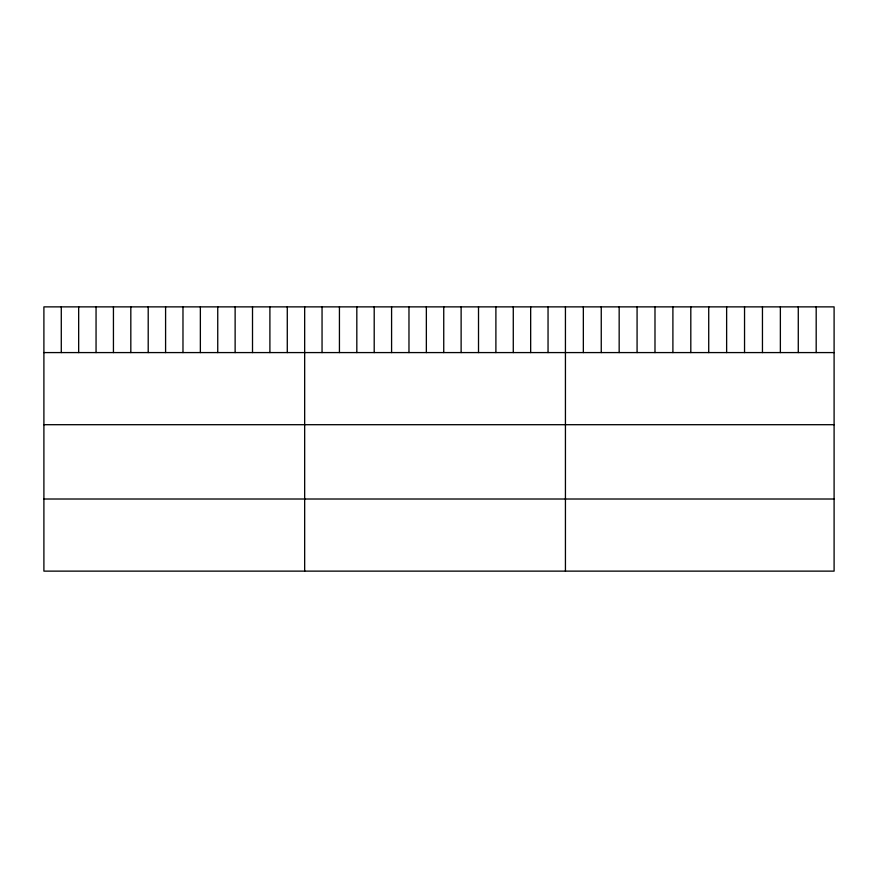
<?xml version="1.0" encoding="UTF-8"?>
<svg xmlns="http://www.w3.org/2000/svg" width="878" height="878" viewBox="0 0 878 878"><rect width="100%" height="100%" fill="white"/><g stroke="black" fill="none" stroke-linecap="round" stroke-linejoin="round"><path stroke-width="1.32" d="M834.1 352.583L834.1 571.128L43.9 571.128L43.9 306.872L834.1 306.872L834.1 352.583L43.9 352.583M43.9 424.7L834.1 424.7M43.9 499.011L834.1 499.011M816.189 306.872L816.189 352.583M798.278 306.872L798.278 352.583M780.366 306.872L780.366 352.583M762.455 306.872L762.455 352.583M744.544 306.872L744.544 352.583M726.633 306.872L726.633 352.583M708.722 306.872L708.722 352.583M690.81 306.872L690.81 352.583M672.899 306.872L672.899 352.583M654.988 306.872L654.988 352.583M637.077 306.872L637.077 352.583M619.166 306.872L619.166 352.583M601.254 306.872L601.254 352.583M583.343 306.872L583.343 352.583M565.432 306.872L565.432 571.128M548.048 306.872L548.048 352.583M530.663 306.872L530.663 352.583M513.279 306.872L513.279 352.583M495.894 306.872L495.894 352.583M478.51 306.872L478.51 352.583M461.126 306.872L461.126 352.583M443.741 306.872L443.741 352.583M426.357 306.872L426.357 352.583M408.972 306.872L408.972 352.583M391.588 306.872L391.588 352.583M374.204 306.872L374.204 352.583M356.819 306.872L356.819 352.583M339.435 306.872L339.435 352.583M322.05 306.872L322.05 352.583M304.666 306.872L304.666 571.128M287.282 306.872L287.282 352.583M269.897 306.872L269.897 352.583M252.513 306.872L252.513 352.583M235.128 306.872L235.128 352.583M217.744 306.872L217.744 352.583M200.36 306.872L200.36 352.583M182.975 306.872L182.975 352.583M165.591 306.872L165.591 352.583M148.206 306.872L148.206 352.583M130.822 306.872L130.822 352.583M113.438 306.872L113.438 352.583M96.053 306.872L96.053 352.583M78.669 306.872L78.669 352.583M61.284 306.872L61.284 352.583"/></g></svg>
